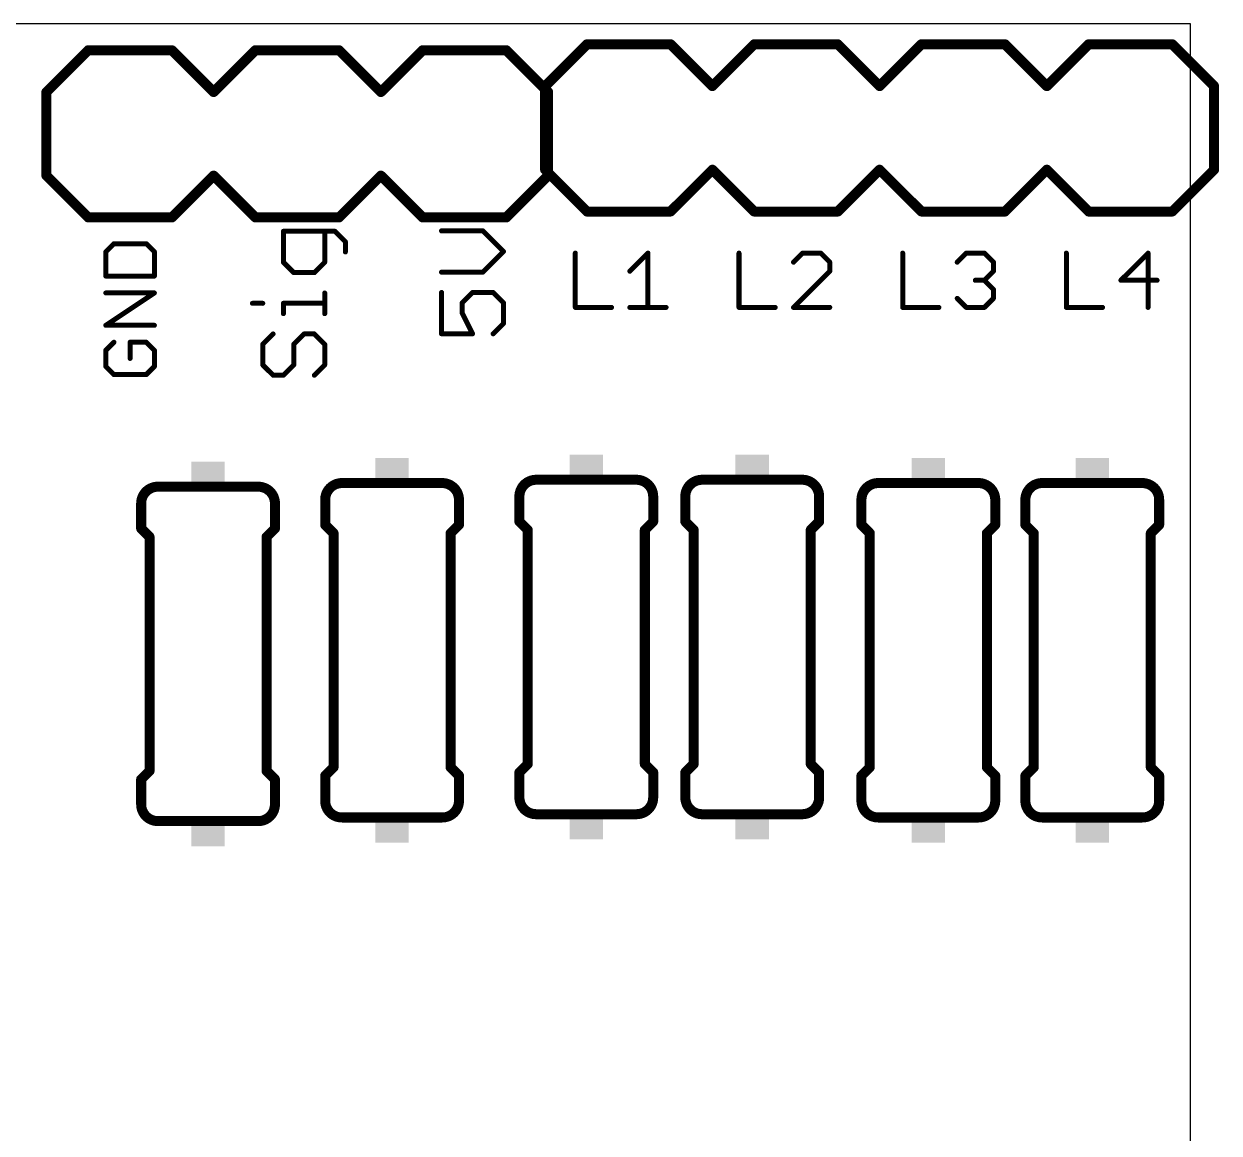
# Model space of a CAD drawing. Extents: x -0.2 to 48.8, y -0.6 to 46.4.
# Drawn here: x 30.66 to 48.82, y 29.5 to 46.34 of the extents above; entities that cross this region are included whole.
import ezdxf

# ---------------------------------------------------------------- set-up
doc = ezdxf.new("R2010")
doc.units = 0
doc.layers.add('20', color=7, linetype='CONTINUOUS')
doc.layers.add('21', color=253, linetype='CONTINUOUS')

# ---------------------------------------------------------------- blocks, each defined once
blk = doc.blocks.new('RECT')
blk.add_solid([(-0.5, -0.5), (0.5, -0.5), (-0.5, 0.5), (0.5, 0.5)])

msp = doc.modelspace()

# ---------------------------------------------------------------- linework, layer by layer
at = {"layer": '20'}
for p, q in [((48.3825, 46.345), (0, 46.345)), ((48.3825, 0), (48.3825, 46.345))]:
    msp.add_line(p, q, dxfattribs=at)
at = {"layer": '21'}
for points, const_width in [([(39.215, 46.035), (38.58, 45.4)], 0.1524), ([(39.215, 46.035), (40.485, 46.035)], 0.1524), ([(40.485, 46.035), (41.12, 45.4)], 0.1524), ([(41.12, 45.4), (41.755, 46.035)], 0.1524), ([(41.755, 46.035), (43.025, 46.035)], 0.1524), ([(43.025, 46.035), (43.66, 45.4)], 0.1524), ([(43.66, 45.4), (44.295, 46.035)], 0.1524), ([(44.295, 46.035), (45.565, 46.035)], 0.1524), ([(45.565, 46.035), (46.2, 45.4)], 0.1524), ([(46.835, 46.035), (46.2, 45.4)], 0.1524), ([(46.835, 46.035), (48.105, 46.035)], 0.1524), ([(48.105, 46.035), (48.74, 45.4)], 0.1524), ([(31.005, 45.31), (31.64, 45.945)], 0.1524), ([(31.64, 45.945), (32.91, 45.945)], 0.1524), ([(32.91, 45.945), (33.545, 45.31)], 0.1524), ([(33.545, 45.31), (34.18, 45.945)], 0.1524), ([(34.18, 45.945), (35.45, 45.945)], 0.1524), ([(35.45, 45.945), (36.085, 45.31)], 0.1524), ([(36.085, 45.31), (36.72, 45.945)], 0.1524), ([(36.72, 45.945), (37.99, 45.945)], 0.1524), ([(38.625, 45.31), (37.99, 45.945)], 0.1524), ([(31.005, 44.04), (31.005, 45.31)], 0.1524), ([(38.58, 45.4), (38.58, 44.13)], 0.1524), ([(38.625, 44.04), (38.625, 45.31)], 0.1524), ([(48.74, 45.4), (48.74, 44.13)], 0.1524), ([(31.64, 43.405), (31.005, 44.04)], 0.1524), ([(33.545, 44.04), (32.91, 43.405)], 0.1524), ([(34.18, 43.405), (33.545, 44.04)], 0.1524), ([(36.085, 44.04), (35.45, 43.405)], 0.1524), ([(36.72, 43.405), (36.085, 44.04)], 0.1524), ([(37.99, 43.405), (38.625, 44.04)], 0.1524), ([(38.58, 44.13), (39.215, 43.495)], 0.1524), ([(41.12, 44.13), (40.485, 43.495)], 0.1524), ([(41.755, 43.495), (41.12, 44.13)], 0.1524), ([(43.66, 44.13), (43.025, 43.495)], 0.1524), ([(44.295, 43.495), (43.66, 44.13)], 0.1524), ([(46.2, 44.13), (45.565, 43.495)], 0.1524), ([(46.2, 44.13), (46.835, 43.495)], 0.1524), ([(48.74, 44.13), (48.105, 43.495)], 0.1524), ([(40.485, 43.495), (39.215, 43.495)], 0.1524), ([(43.025, 43.495), (41.755, 43.495)], 0.1524), ([(45.565, 43.495), (44.295, 43.495)], 0.1524), ([(48.105, 43.495), (46.835, 43.495)], 0.1524), ([(32.91, 43.405), (31.64, 43.405)], 0.1524), ([(35.45, 43.405), (34.18, 43.405)], 0.1524), ([(37.99, 43.405), (36.72, 43.405)], 0.1524), ([(35.3887, 43.1944), (34.6048, 43.1944)], 0.0762), ([(34.6048, 43.1944), (34.6048, 42.7241)], 0.0762), ([(35.2319, 42.7241), (35.2319, 43.1944)], 0.0762), ([(35.5454, 43.0376), (35.3887, 43.1944)], 0.0762), ([(37.6334, 43.2007), (37.0063, 43.2007)], 0.0762), ([(37.9469, 42.8872), (37.6334, 43.2007)], 0.0762), ([(32.0303, 43.0062), (31.9075, 42.8833)], 0.0762), ([(32.5218, 43.0062), (32.0303, 43.0062)], 0.0762), ([(32.6447, 42.8833), (32.5218, 43.0062)], 0.0762), ([(35.5454, 42.8808), (35.5454, 43.0376)], 0.0762), ([(31.9075, 42.8833), (31.9075, 42.5147)], 0.0762), ([(32.6447, 42.5147), (32.6447, 42.8833)], 0.0762), ([(37.6334, 42.5736), (37.9469, 42.8872)], 0.0762), ([(39.0381, 42.8626), (39.0381, 42.0381)], 0.0762), ([(39.8668, 42.5878), (40.1416, 42.8626)], 0.0762), ([(40.1416, 42.8626), (40.1416, 42.0381)], 0.0762), ([(41.5242, 42.8626), (41.5242, 42.0381)], 0.0762), ([(42.4903, 42.8626), (42.3529, 42.7252)], 0.0762), ([(42.7652, 42.8626), (42.4903, 42.8626)], 0.0762), ([(42.9026, 42.7252), (42.7652, 42.8626)], 0.0762), ([(44.0103, 42.8626), (44.0103, 42.0381)], 0.0762), ([(44.839, 42.7252), (44.9765, 42.8626)], 0.0762), ([(44.9765, 42.8626), (45.2513, 42.8626)], 0.0762), ([(45.2513, 42.8626), (45.3887, 42.7252)], 0.0762), ([(46.4965, 42.8626), (46.4965, 42.0381)], 0.0762), ([(47.7374, 42.8626), (47.3252, 42.4504)], 0.0762), ([(47.7374, 42.0381), (47.7374, 42.8626)], 0.0762), ([(34.6048, 42.7241), (34.7616, 42.5673)], 0.0762), ([(35.0751, 42.5673), (35.2319, 42.7241)], 0.0762), ([(42.9026, 42.5878), (42.9026, 42.7252)], 0.0762), ([(45.3887, 42.7252), (45.3887, 42.5878)], 0.0762), ([(31.9075, 42.5147), (32.6447, 42.5147)], 0.0762), ([(34.7616, 42.5673), (35.0751, 42.5673)], 0.0762), ([(37.0063, 42.5736), (37.6334, 42.5736)], 0.0762), ([(42.3529, 42.0381), (42.9026, 42.5878)], 0.0762), ([(45.2513, 42.4504), (45.1139, 42.4504)], 0.0762), ([(45.3887, 42.5878), (45.2513, 42.4504)], 0.0762), ([(45.2513, 42.4504), (45.3887, 42.3129)], 0.0762), ([(47.3252, 42.4504), (47.8748, 42.4504)], 0.0762), ([(37.0063, 42.2652), (37.0063, 41.6381)], 0.0762), ([(37.3198, 42.1084), (37.4766, 42.2652)], 0.0762), ([(37.4766, 42.2652), (37.7901, 42.2652)], 0.0762), ([(37.7901, 42.2652), (37.9469, 42.1084)], 0.0762), ([(45.3887, 42.3129), (45.3887, 42.1755)], 0.0762), ([(31.9075, 41.7663), (32.6447, 42.2578)], 0.0762), ([(32.6447, 42.2578), (31.9075, 42.2578)], 0.0762), ([(34.1345, 42.1004), (34.2913, 42.1004)], 0.0762), ([(34.6048, 41.9436), (34.6048, 42.1004)], 0.0762), ([(34.6048, 42.1004), (35.2319, 42.1004)], 0.0762), ([(35.2319, 41.9436), (35.2319, 42.2572)], 0.0762), ([(37.3198, 41.9516), (37.3198, 42.1084)], 0.0762), ([(37.9469, 42.1084), (37.9469, 41.7949)], 0.0762), ([(44.9765, 42.0381), (44.839, 42.1755)], 0.0762), ([(45.3887, 42.1755), (45.2513, 42.0381)], 0.0762), ([(37.4766, 41.6381), (37.3198, 41.9516)], 0.0762), ([(39.0381, 42.0381), (39.5878, 42.0381)], 0.0762), ([(39.8668, 42.0381), (40.4165, 42.0381)], 0.0762), ([(41.5242, 42.0381), (42.0739, 42.0381)], 0.0762), ([(42.9026, 42.0381), (42.3529, 42.0381)], 0.0762), ([(44.0103, 42.0381), (44.56, 42.0381)], 0.0762), ([(45.2513, 42.0381), (44.9765, 42.0381)], 0.0762), ([(46.4965, 42.0381), (47.0461, 42.0381)], 0.0762), ([(32.6447, 41.7663), (31.9075, 41.7663)], 0.0762), ([(37.9469, 41.7949), (37.7901, 41.6381)], 0.0762), ([(34.4481, 41.6352), (34.2913, 41.4784)], 0.0762), ([(34.7616, 41.4784), (34.9184, 41.6352)], 0.0762), ([(34.9184, 41.6352), (35.0751, 41.6352)], 0.0762), ([(35.0751, 41.6352), (35.2319, 41.4784)], 0.0762), ([(37.0063, 41.6381), (37.4766, 41.6381)], 0.0762), ([(32.0303, 41.5093), (31.9075, 41.3865)], 0.0762), ([(31.9075, 41.3865), (31.9075, 41.1407)], 0.0762), ([(32.5218, 41.5093), (32.2761, 41.5093)], 0.0762), ([(32.2761, 41.5093), (32.2761, 41.2636)], 0.0762), ([(32.6447, 41.3865), (32.5218, 41.5093)], 0.0762), ([(32.6447, 41.1407), (32.6447, 41.3865)], 0.0762), ([(34.2913, 41.4784), (34.2913, 41.1649)], 0.0762), ([(34.7616, 41.1649), (34.7616, 41.4784)], 0.0762), ([(35.2319, 41.4784), (35.2319, 41.1649)], 0.0762), ([(31.9075, 41.1407), (32.0303, 41.0179)], 0.0762), ([(32.0303, 41.0179), (32.5218, 41.0179)], 0.0762), ([(32.5218, 41.0179), (32.6447, 41.1407)], 0.0762), ([(34.2913, 41.1649), (34.4481, 41.0081)], 0.0762), ([(34.4481, 41.0081), (34.6048, 41.0081)], 0.0762), ([(34.6048, 41.0081), (34.7616, 41.1649)], 0.0762), ([(35.2319, 41.1649), (35.0751, 41.0081)], 0.0762), ([(37.017, 39.37), (35.493, 39.37)], 0.1524), ([(38.443, 39.42), (39.967, 39.42)], 0.1524), ([(40.963, 39.42), (42.487, 39.42)], 0.1524), ([(43.638, 39.37), (45.162, 39.37)], 0.1524), ([(47.652, 39.37), (46.128, 39.37)], 0.1524), ([(34.222, 39.315), (32.698, 39.315)], 0.1524), ([(38.189, 39.166), (38.189, 38.785)], 0.1524), ([(40.221, 39.166), (40.221, 38.785)], 0.1524), ([(40.709, 39.166), (40.709, 38.785)], 0.1524), ([(42.741, 39.166), (42.741, 38.785)], 0.1524), ([(32.444, 39.061), (32.444, 38.68)], 0.1524), ([(34.476, 39.061), (34.476, 38.68)], 0.1524), ([(35.239, 39.116), (35.239, 38.735)], 0.1524), ([(37.271, 39.116), (37.271, 38.735)], 0.1524), ([(43.384, 39.116), (43.384, 38.735)], 0.1524), ([(45.416, 39.116), (45.416, 38.735)], 0.1524), ([(45.874, 39.116), (45.874, 38.735)], 0.1524), ([(47.906, 39.116), (47.906, 38.735)], 0.1524), ([(38.316, 38.658), (38.189, 38.785)], 0.1524), ([(40.094, 38.658), (40.221, 38.785)], 0.1524), ([(40.836, 38.658), (40.709, 38.785)], 0.1524), ([(42.614, 38.658), (42.741, 38.785)], 0.1524), ([(32.571, 38.553), (32.444, 38.68)], 0.1524), ([(34.349, 38.553), (34.476, 38.68)], 0.1524), ([(35.366, 38.608), (35.239, 38.735)], 0.1524), ([(35.366, 38.608), (35.366, 35.052)], 0.1524), ([(37.144, 38.608), (37.271, 38.735)], 0.1524), ([(37.144, 38.608), (37.144, 35.052)], 0.1524), ([(38.316, 35.102), (38.316, 38.658)], 0.1524), ([(40.094, 35.102), (40.094, 38.658)], 0.1524), ([(40.836, 35.102), (40.836, 38.658)], 0.1524), ([(42.614, 35.102), (42.614, 38.658)], 0.1524), ([(43.511, 38.608), (43.384, 38.735)], 0.1524), ([(43.511, 35.052), (43.511, 38.608)], 0.1524), ([(45.289, 38.608), (45.416, 38.735)], 0.1524), ([(45.289, 35.052), (45.289, 38.608)], 0.1524), ([(46.001, 38.608), (45.874, 38.735)], 0.1524), ([(46.001, 38.608), (46.001, 35.052)], 0.1524), ([(47.779, 38.608), (47.906, 38.735)], 0.1524), ([(47.779, 38.608), (47.779, 35.052)], 0.1524), ([(32.571, 38.553), (32.571, 34.997)], 0.1524), ([(34.349, 38.553), (34.349, 34.997)], 0.1524), ([(32.571, 34.997), (32.444, 34.87)], 0.1524), ([(34.349, 34.997), (34.476, 34.87)], 0.1524), ([(35.366, 35.052), (35.239, 34.925)], 0.1524), ([(37.144, 35.052), (37.271, 34.925)], 0.1524), ([(38.316, 35.102), (38.189, 34.975)], 0.1524), ([(38.189, 34.594), (38.189, 34.975)], 0.1524), ([(40.094, 35.102), (40.221, 34.975)], 0.1524), ([(40.221, 34.594), (40.221, 34.975)], 0.1524), ([(40.836, 35.102), (40.709, 34.975)], 0.1524), ([(40.709, 34.594), (40.709, 34.975)], 0.1524), ([(42.614, 35.102), (42.741, 34.975)], 0.1524), ([(42.741, 34.594), (42.741, 34.975)], 0.1524), ([(43.511, 35.052), (43.384, 34.925)], 0.1524), ([(45.289, 35.052), (45.416, 34.925)], 0.1524), ([(46.001, 35.052), (45.874, 34.925)], 0.1524), ([(47.779, 35.052), (47.906, 34.925)], 0.1524), ([(32.444, 34.489), (32.444, 34.87)], 0.1524), ([(34.476, 34.489), (34.476, 34.87)], 0.1524), ([(35.239, 34.544), (35.239, 34.925)], 0.1524), ([(37.271, 34.544), (37.271, 34.925)], 0.1524), ([(43.384, 34.544), (43.384, 34.925)], 0.1524), ([(45.416, 34.544), (45.416, 34.925)], 0.1524), ([(45.874, 34.544), (45.874, 34.925)], 0.1524), ([(47.906, 34.544), (47.906, 34.925)], 0.1524), ([(34.222, 34.235), (32.698, 34.235)], 0.1524), ([(37.017, 34.29), (35.493, 34.29)], 0.1524), ([(38.443, 34.34), (39.967, 34.34)], 0.1524), ([(40.963, 34.34), (42.487, 34.34)], 0.1524), ([(43.638, 34.29), (45.162, 34.29)], 0.1524), ([(47.652, 34.29), (46.128, 34.29)], 0.1524)]:
    msp.add_lwpolyline(points, dxfattribs=dict(at, const_width=const_width))
for points, const_width in [([(39.215, 46.0731, 1), (39.215, 45.9969)], 0.0762), ([(39.2419, 46.0081, 1), (39.1881, 46.0619)], 0.0762), ([(40.5119, 46.0619, 1), (40.4581, 46.0081)], 0.0762), ([(40.485, 45.9969, 1), (40.485, 46.0731)], 0.0762), ([(41.755, 46.0731, 1), (41.755, 45.9969)], 0.0762), ([(41.7819, 46.0081, 1), (41.7281, 46.0619)], 0.0762), ([(43.0519, 46.0619, 1), (42.9981, 46.0081)], 0.0762), ([(43.025, 45.9969, 1), (43.025, 46.0731)], 0.0762), ([(44.295, 46.0731, 1), (44.295, 45.9969)], 0.0762), ([(44.3219, 46.0081, 1), (44.2681, 46.0619)], 0.0762), ([(45.5919, 46.0619, 1), (45.5381, 46.0081)], 0.0762), ([(45.565, 45.9969, 1), (45.565, 46.0731)], 0.0762), ([(46.835, 46.0731, 1), (46.835, 45.9969)], 0.0762), ([(46.8619, 46.0081, 1), (46.8081, 46.0619)], 0.0762), ([(48.1319, 46.0619, 1), (48.0781, 46.0081)], 0.0762), ([(48.105, 45.9969, 1), (48.105, 46.0731)], 0.0762), ([(31.64, 45.9831, 1), (31.64, 45.9069)], 0.0762), ([(31.6669, 45.9181, 1), (31.6131, 45.9719)], 0.0762), ([(32.9369, 45.9719, 1), (32.8831, 45.9181)], 0.0762), ([(32.91, 45.9069, 1), (32.91, 45.9831)], 0.0762), ([(34.18, 45.9831, 1), (34.18, 45.9069)], 0.0762), ([(34.2069, 45.9181, 1), (34.1531, 45.9719)], 0.0762), ([(35.4769, 45.9719, 1), (35.4231, 45.9181)], 0.0762), ([(35.45, 45.9069, 1), (35.45, 45.9831)], 0.0762), ([(36.72, 45.9831, 1), (36.72, 45.9069)], 0.0762), ([(36.7469, 45.9181, 1), (36.6931, 45.9719)], 0.0762), ([(38.0169, 45.9719, 1), (37.9631, 45.9181)], 0.0762), ([(37.99, 45.9069, 1), (37.99, 45.9831)], 0.0762), ([(31.0431, 45.31, 1), (30.9669, 45.31)], 0.0762), ([(38.6181, 45.4, 1), (38.5419, 45.4)], 0.0762), ([(38.5531, 45.4269, 1), (38.6069, 45.3731)], 0.0762), ([(38.6631, 45.31, 1), (38.5869, 45.31)], 0.0762), ([(41.0931, 45.4269, 1), (41.1469, 45.3731)], 0.0762), ([(41.0931, 45.3731, 1), (41.1469, 45.4269)], 0.0762), ([(43.6331, 45.4269, 1), (43.6869, 45.3731)], 0.0762), ([(43.6331, 45.3731, 1), (43.6869, 45.4269)], 0.0762), ([(46.1731, 45.4269, 1), (46.2269, 45.3731)], 0.0762), ([(46.1731, 45.3731, 1), (46.2269, 45.4269)], 0.0762), ([(48.7781, 45.4, 1), (48.7019, 45.4)], 0.0762), ([(48.7131, 45.3731, 1), (48.7669, 45.4269)], 0.0762), ([(30.9781, 45.3369, 1), (31.0319, 45.2831)], 0.0762), ([(33.5181, 45.3369, 1), (33.5719, 45.2831)], 0.0762), ([(33.5181, 45.2831, 1), (33.5719, 45.3369)], 0.0762), ([(36.0581, 45.3369, 1), (36.1119, 45.2831)], 0.0762), ([(36.0581, 45.2831, 1), (36.1119, 45.3369)], 0.0762), ([(38.5981, 45.2831, 1), (38.6519, 45.3369)], 0.0762), ([(31.0319, 44.0669, 1), (30.9781, 44.0131)], 0.0762), ([(33.5719, 44.0669, 1), (33.5181, 44.0131)], 0.0762), ([(33.5719, 44.0131, 1), (33.5181, 44.0669)], 0.0762), ([(36.1119, 44.0669, 1), (36.0581, 44.0131)], 0.0762), ([(36.1119, 44.0131, 1), (36.0581, 44.0669)], 0.0762), ([(38.5419, 44.13, 1), (38.6181, 44.13)], 0.0762), ([(38.6069, 44.1569, 1), (38.5531, 44.1031)], 0.0762), ([(38.6519, 44.0131, 1), (38.5981, 44.0669)], 0.0762), ([(41.1469, 44.1569, 1), (41.0931, 44.1031)], 0.0762), ([(41.1469, 44.1031, 1), (41.0931, 44.1569)], 0.0762), ([(43.6869, 44.1569, 1), (43.6331, 44.1031)], 0.0762), ([(43.6869, 44.1031, 1), (43.6331, 44.1569)], 0.0762), ([(46.2269, 44.1569, 1), (46.1731, 44.1031)], 0.0762), ([(46.2269, 44.1031, 1), (46.1731, 44.1569)], 0.0762), ([(48.7019, 44.13, 1), (48.7781, 44.13)], 0.0762), ([(48.7669, 44.1031, 1), (48.7131, 44.1569)], 0.0762), ([(30.9669, 44.04, 1), (31.0431, 44.04)], 0.0762), ([(38.5869, 44.04, 1), (38.6631, 44.04)], 0.0762), ([(39.215, 43.5331, 1), (39.215, 43.4569)], 0.0762), ([(40.485, 43.4569, 1), (40.485, 43.5331)], 0.0762), ([(41.755, 43.5331, 1), (41.755, 43.4569)], 0.0762), ([(43.025, 43.4569, 1), (43.025, 43.5331)], 0.0762), ([(44.295, 43.5331, 1), (44.295, 43.4569)], 0.0762), ([(45.565, 43.4569, 1), (45.565, 43.5331)], 0.0762), ([(46.835, 43.5331, 1), (46.835, 43.4569)], 0.0762), ([(48.105, 43.4569, 1), (48.105, 43.5331)], 0.0762), ([(31.64, 43.4431, 1), (31.64, 43.3669)], 0.0762), ([(31.6131, 43.3781, 1), (31.6669, 43.4319)], 0.0762), ([(32.8831, 43.4319, 1), (32.9369, 43.3781)], 0.0762), ([(32.91, 43.3669, 1), (32.91, 43.4431)], 0.0762), ([(34.18, 43.4431, 1), (34.18, 43.3669)], 0.0762), ([(34.1531, 43.3781, 1), (34.2069, 43.4319)], 0.0762), ([(35.4231, 43.4319, 1), (35.4769, 43.3781)], 0.0762), ([(35.45, 43.3669, 1), (35.45, 43.4431)], 0.0762), ([(36.72, 43.4431, 1), (36.72, 43.3669)], 0.0762), ([(36.6931, 43.3781, 1), (36.7469, 43.4319)], 0.0762), ([(37.9631, 43.4319, 1), (38.0169, 43.3781)], 0.0762), ([(37.99, 43.3669, 1), (37.99, 43.4431)], 0.0762), ([(39.1881, 43.4681, 1), (39.2419, 43.5219)], 0.0762), ([(40.4581, 43.5219, 1), (40.5119, 43.4681)], 0.0762), ([(41.7281, 43.4681, 1), (41.7819, 43.5219)], 0.0762), ([(42.9981, 43.5219, 1), (43.0519, 43.4681)], 0.0762), ([(44.2681, 43.4681, 1), (44.3219, 43.5219)], 0.0762), ([(45.5381, 43.5219, 1), (45.5919, 43.4681)], 0.0762), ([(46.8081, 43.4681, 1), (46.8619, 43.5219)], 0.0762), ([(48.0781, 43.5219, 1), (48.1319, 43.4681)], 0.0762), ([(34.6048, 43.2134, 1), (34.6048, 43.1753)], 0.0381), ([(34.6239, 43.1944, 1), (34.5858, 43.1944)], 0.0381), ([(35.251, 43.1944, 1), (35.2129, 43.1944)], 0.0381), ([(35.4021, 43.2078, 1), (35.3752, 43.1809)], 0.0381), ([(35.3887, 43.1753, 1), (35.3887, 43.2134)], 0.0381), ([(37.0063, 43.2197, 1), (37.0063, 43.1816)], 0.0381), ([(37.6468, 43.2142, 1), (37.6199, 43.1872)], 0.0381), ([(37.6334, 43.1816, 1), (37.6334, 43.2197)], 0.0381), ([(32.0303, 43.0252, 1), (32.0303, 42.9871)], 0.0381), ([(32.0438, 42.9927, 1), (32.0169, 43.0196)], 0.0381), ([(32.5353, 43.0196, 1), (32.5084, 42.9927)], 0.0381), ([(32.5218, 42.9871, 1), (32.5218, 43.0252)], 0.0381), ([(35.5645, 43.0376, 1), (35.5264, 43.0376)], 0.0381), ([(35.532, 43.0241, 1), (35.5589, 43.0511)], 0.0381), ([(31.894, 42.8968, 1), (31.9209, 42.8698)], 0.0381), ([(31.9265, 42.8833, 1), (31.8884, 42.8833)], 0.0381), ([(32.6638, 42.8833, 1), (32.6257, 42.8833)], 0.0381), ([(32.6312, 42.8698, 1), (32.6582, 42.8968)], 0.0381), ([(35.5264, 42.8808, 1), (35.5645, 42.8808)], 0.0381), ([(37.9604, 42.8737, 1), (37.9334, 42.9006)], 0.0381), ([(37.9334, 42.8737, 1), (37.9604, 42.9006)], 0.0381), ([(39.0572, 42.8626, 1), (39.0191, 42.8626)], 0.0381), ([(40.1607, 42.8626, 1), (40.1226, 42.8626)], 0.0381), ([(40.1551, 42.8491, 1), (40.1282, 42.8761)], 0.0381), ([(41.5433, 42.8626, 1), (41.5052, 42.8626)], 0.0381), ([(42.4903, 42.8817, 1), (42.4903, 42.8436)], 0.0381), ([(42.5038, 42.8491, 1), (42.4769, 42.8761)], 0.0381), ([(42.7786, 42.8761, 1), (42.7517, 42.8491)], 0.0381), ([(42.7652, 42.8436, 1), (42.7652, 42.8817)], 0.0381), ([(44.0294, 42.8626, 1), (43.9913, 42.8626)], 0.0381), ([(44.9765, 42.8817, 1), (44.9765, 42.8436)], 0.0381), ([(44.9899, 42.8491, 1), (44.963, 42.8761)], 0.0381), ([(45.2648, 42.8761, 1), (45.2378, 42.8491)], 0.0381), ([(45.2513, 42.8436, 1), (45.2513, 42.8817)], 0.0381), ([(46.5155, 42.8626, 1), (46.4774, 42.8626)], 0.0381), ([(47.7565, 42.8626, 1), (47.7184, 42.8626)], 0.0381), ([(47.7509, 42.8491, 1), (47.7239, 42.8761)], 0.0381), ([(34.5858, 42.7241, 1), (34.6239, 42.7241)], 0.0381), ([(34.6183, 42.7375, 1), (34.5914, 42.7106)], 0.0381), ([(35.2129, 42.7241, 1), (35.251, 42.7241)], 0.0381), ([(35.2454, 42.7106, 1), (35.2184, 42.7375)], 0.0381), ([(42.3395, 42.7387, 1), (42.3664, 42.7117)], 0.0381), ([(42.9216, 42.7252, 1), (42.8835, 42.7252)], 0.0381), ([(42.8891, 42.7117, 1), (42.9161, 42.7387)], 0.0381), ([(44.8256, 42.7387, 1), (44.8525, 42.7117)], 0.0381), ([(45.4078, 42.7252, 1), (45.3697, 42.7252)], 0.0381), ([(45.3752, 42.7117, 1), (45.4022, 42.7387)], 0.0381), ([(31.9075, 42.5337, 1), (31.9075, 42.4956)], 0.0381), ([(31.8884, 42.5147, 1), (31.9265, 42.5147)], 0.0381), ([(32.6257, 42.5147, 1), (32.6638, 42.5147)], 0.0381), ([(32.6447, 42.4956, 1), (32.6447, 42.5337)], 0.0381), ([(34.7616, 42.5863, 1), (34.7616, 42.5482)], 0.0381), ([(34.7481, 42.5538, 1), (34.7751, 42.5808)], 0.0381), ([(35.0617, 42.5808, 1), (35.0886, 42.5538)], 0.0381), ([(35.0751, 42.5482, 1), (35.0751, 42.5863)], 0.0381), ([(37.0063, 42.5927, 1), (37.0063, 42.5546)], 0.0381), ([(37.6199, 42.5871, 1), (37.6468, 42.5601)], 0.0381), ([(37.6334, 42.5546, 1), (37.6334, 42.5927)], 0.0381), ([(39.8533, 42.6012, 1), (39.8803, 42.5743)], 0.0381), ([(42.8835, 42.5878, 1), (42.9216, 42.5878)], 0.0381), ([(42.9161, 42.5743, 1), (42.8891, 42.6012)], 0.0381), ([(45.1139, 42.4694, 1), (45.1139, 42.4313)], 0.0381), ([(45.2648, 42.4638, 1), (45.2378, 42.4369)], 0.0381), ([(45.2378, 42.4638, 1), (45.2648, 42.4369)], 0.0381), ([(45.2513, 42.4313, 1), (45.2513, 42.4694)], 0.0381), ([(45.3697, 42.5878, 1), (45.4078, 42.5878)], 0.0381), ([(45.4022, 42.5743, 1), (45.3752, 42.6012)], 0.0381), ([(47.3252, 42.4694, 1), (47.3252, 42.4313)], 0.0381), ([(47.3117, 42.4638, 1), (47.3386, 42.4369)], 0.0381), ([(47.8748, 42.4313, 1), (47.8748, 42.4694)], 0.0381), ([(37.0253, 42.2652, 1), (36.9872, 42.2652)], 0.0381), ([(37.4766, 42.2842, 1), (37.4766, 42.2461)], 0.0381), ([(37.4901, 42.2517, 1), (37.4631, 42.2786)], 0.0381), ([(37.8036, 42.2786, 1), (37.7767, 42.2517)], 0.0381), ([(37.7901, 42.2461, 1), (37.7901, 42.2842)], 0.0381), ([(45.4078, 42.3129, 1), (45.3697, 42.3129)], 0.0381), ([(45.3752, 42.2995, 1), (45.4022, 42.3264)], 0.0381), ([(31.9075, 42.2768, 1), (31.9075, 42.2387)], 0.0381), ([(32.6553, 42.2419, 1), (32.6341, 42.2736)], 0.0381), ([(32.6447, 42.2387, 1), (32.6447, 42.2768)], 0.0381), ([(34.1345, 42.1194, 1), (34.1345, 42.0813)], 0.0381), ([(34.2913, 42.0813, 1), (34.2913, 42.1194)], 0.0381), ([(34.6239, 42.1004, 1), (34.5858, 42.1004)], 0.0381), ([(34.6048, 42.1194, 1), (34.6048, 42.0813)], 0.0381), ([(35.251, 42.2572, 1), (35.2129, 42.2572)], 0.0381), ([(35.2319, 42.0813, 1), (35.2319, 42.1194)], 0.0381), ([(37.3064, 42.1219, 1), (37.3333, 42.0949)], 0.0381), ([(37.3389, 42.1084, 1), (37.3008, 42.1084)], 0.0381), ([(37.9659, 42.1084, 1), (37.9278, 42.1084)], 0.0381), ([(37.9334, 42.0949, 1), (37.9604, 42.1219)], 0.0381), ([(44.8525, 42.189, 1), (44.8256, 42.162)], 0.0381), ([(45.3697, 42.1755, 1), (45.4078, 42.1755)], 0.0381), ([(45.4022, 42.162, 1), (45.3752, 42.189)], 0.0381), ([(34.5858, 41.9436, 1), (34.6239, 41.9436)], 0.0381), ([(35.2129, 41.9436, 1), (35.251, 41.9436)], 0.0381), ([(37.3369, 41.9602, 1), (37.3028, 41.9431)], 0.0381), ([(37.3008, 41.9516, 1), (37.3389, 41.9516)], 0.0381), ([(39.0381, 42.0572, 1), (39.0381, 42.0191)], 0.0381), ([(39.0191, 42.0381, 1), (39.0572, 42.0381)], 0.0381), ([(39.5878, 42.0191, 1), (39.5878, 42.0572)], 0.0381), ([(39.8668, 42.0572, 1), (39.8668, 42.0191)], 0.0381), ([(40.1226, 42.0381, 1), (40.1607, 42.0381)], 0.0381), ([(40.4165, 42.0191, 1), (40.4165, 42.0572)], 0.0381), ([(41.5242, 42.0572, 1), (41.5242, 42.0191)], 0.0381), ([(41.5052, 42.0381, 1), (41.5433, 42.0381)], 0.0381), ([(42.0739, 42.0191, 1), (42.0739, 42.0572)], 0.0381), ([(42.3529, 42.0572, 1), (42.3529, 42.0191)], 0.0381), ([(42.3395, 42.0516, 1), (42.3664, 42.0246)], 0.0381), ([(42.9026, 42.0191, 1), (42.9026, 42.0572)], 0.0381), ([(44.0103, 42.0572, 1), (44.0103, 42.0191)], 0.0381), ([(43.9913, 42.0381, 1), (44.0294, 42.0381)], 0.0381), ([(44.56, 42.0191, 1), (44.56, 42.0572)], 0.0381), ([(44.9765, 42.0572, 1), (44.9765, 42.0191)], 0.0381), ([(44.963, 42.0246, 1), (44.9899, 42.0516)], 0.0381), ([(45.2378, 42.0516, 1), (45.2648, 42.0246)], 0.0381), ([(45.2513, 42.0191, 1), (45.2513, 42.0572)], 0.0381), ([(46.4965, 42.0572, 1), (46.4965, 42.0191)], 0.0381), ([(46.4774, 42.0381, 1), (46.5155, 42.0381)], 0.0381), ([(47.0461, 42.0191, 1), (47.0461, 42.0572)], 0.0381), ([(47.7184, 42.0381, 1), (47.7565, 42.0381)], 0.0381), ([(31.9075, 41.7853, 1), (31.9075, 41.7472)], 0.0381), ([(31.8969, 41.7821, 1), (31.918, 41.7504)], 0.0381), ([(32.6447, 41.7472, 1), (32.6447, 41.7853)], 0.0381), ([(37.9278, 41.7949, 1), (37.9659, 41.7949)], 0.0381), ([(37.9604, 41.7814, 1), (37.9334, 41.8083)], 0.0381), ([(34.4615, 41.6217, 1), (34.4346, 41.6486)], 0.0381), ([(34.9184, 41.6542, 1), (34.9184, 41.6161)], 0.0381), ([(34.9318, 41.6217, 1), (34.9049, 41.6486)], 0.0381), ([(35.0886, 41.6486, 1), (35.0617, 41.6217)], 0.0381), ([(35.0751, 41.6161, 1), (35.0751, 41.6542)], 0.0381), ([(37.0063, 41.6572, 1), (37.0063, 41.6191)], 0.0381), ([(36.9872, 41.6381, 1), (37.0253, 41.6381)], 0.0381), ([(37.4596, 41.6296, 1), (37.4936, 41.6466)], 0.0381), ([(37.4766, 41.6191, 1), (37.4766, 41.6572)], 0.0381), ([(37.7767, 41.6516, 1), (37.8036, 41.6246)], 0.0381), ([(31.9265, 41.3865, 1), (31.8884, 41.3865)], 0.0381), ([(31.894, 41.3999, 1), (31.9209, 41.373)], 0.0381), ([(32.0438, 41.4959, 1), (32.0169, 41.5228)], 0.0381), ([(32.2951, 41.5093, 1), (32.257, 41.5093)], 0.0381), ([(32.2761, 41.5284, 1), (32.2761, 41.4903)], 0.0381), ([(32.5353, 41.5228, 1), (32.5084, 41.4959)], 0.0381), ([(32.5218, 41.4903, 1), (32.5218, 41.5284)], 0.0381), ([(32.6638, 41.3865, 1), (32.6257, 41.3865)], 0.0381), ([(32.6312, 41.373, 1), (32.6582, 41.3999)], 0.0381), ([(34.3103, 41.4784, 1), (34.2722, 41.4784)], 0.0381), ([(34.2778, 41.4919, 1), (34.3048, 41.4649)], 0.0381), ([(34.7481, 41.4919, 1), (34.7751, 41.4649)], 0.0381), ([(34.7807, 41.4784, 1), (34.7426, 41.4784)], 0.0381), ([(35.251, 41.4784, 1), (35.2129, 41.4784)], 0.0381), ([(35.2184, 41.4649, 1), (35.2454, 41.4919)], 0.0381), ([(32.257, 41.2636, 1), (32.2951, 41.2636)], 0.0381), ([(31.9209, 41.1542, 1), (31.894, 41.1273)], 0.0381), ([(31.8884, 41.1407, 1), (31.9265, 41.1407)], 0.0381), ([(32.0303, 41.0369, 1), (32.0303, 40.9988)], 0.0381), ([(32.0169, 41.0044, 1), (32.0438, 41.0313)], 0.0381), ([(32.5084, 41.0313, 1), (32.5353, 41.0044)], 0.0381), ([(32.5218, 40.9988, 1), (32.5218, 41.0369)], 0.0381), ([(32.6257, 41.1407, 1), (32.6638, 41.1407)], 0.0381), ([(32.6582, 41.1273, 1), (32.6312, 41.1542)], 0.0381), ([(34.2722, 41.1649, 1), (34.3103, 41.1649)], 0.0381), ([(34.3048, 41.1783, 1), (34.2778, 41.1514)], 0.0381), ([(34.4481, 41.0271, 1), (34.4481, 40.989)], 0.0381), ([(34.4346, 40.9946, 1), (34.4615, 41.0216)], 0.0381), ([(34.5914, 41.0216, 1), (34.6183, 40.9946)], 0.0381), ([(34.6048, 40.989, 1), (34.6048, 41.0271)], 0.0381), ([(34.7426, 41.1649, 1), (34.7807, 41.1649)], 0.0381), ([(34.7751, 41.1514, 1), (34.7481, 41.1783)], 0.0381), ([(35.0617, 41.0216, 1), (35.0886, 40.9946)], 0.0381), ([(35.2129, 41.1649, 1), (35.251, 41.1649)], 0.0381), ([(35.2454, 41.1514, 1), (35.2184, 41.1783)], 0.0381), ([(35.493, 39.37, 0.4142), (35.239, 39.116)], 0.1524), ([(35.493, 39.4081, 1), (35.493, 39.3319)], 0.0762), ([(35.493, 39.3319, 1), (35.493, 39.4081)], 0.0762), ([(37.271, 39.116, 0.4142), (37.017, 39.37)], 0.1524), ([(37.017, 39.4081, 1), (37.017, 39.3319)], 0.0762), ([(37.017, 39.3319, 1), (37.017, 39.4081)], 0.0762), ([(38.443, 39.42, 0.4142), (38.189, 39.166)], 0.1524), ([(38.443, 39.4581, 1), (38.443, 39.3819)], 0.0762), ([(38.443, 39.3819, 1), (38.443, 39.4581)], 0.0762), ([(40.221, 39.166, 0.4142), (39.967, 39.42)], 0.1524), ([(39.967, 39.4581, 1), (39.967, 39.3819)], 0.0762), ([(39.967, 39.3819, 1), (39.967, 39.4581)], 0.0762), ([(40.963, 39.42, 0.4142), (40.709, 39.166)], 0.1524), ([(40.963, 39.4581, 1), (40.963, 39.3819)], 0.0762), ([(40.963, 39.3819, 1), (40.963, 39.4581)], 0.0762), ([(42.741, 39.166, 0.4142), (42.487, 39.42)], 0.1524), ([(42.487, 39.4581, 1), (42.487, 39.3819)], 0.0762), ([(42.487, 39.3819, 1), (42.487, 39.4581)], 0.0762), ([(43.638, 39.37, 0.4142), (43.384, 39.116)], 0.1524), ([(43.638, 39.4081, 1), (43.638, 39.3319)], 0.0762), ([(43.638, 39.3319, 1), (43.638, 39.4081)], 0.0762), ([(45.416, 39.116, 0.4142), (45.162, 39.37)], 0.1524), ([(45.162, 39.4081, 1), (45.162, 39.3319)], 0.0762), ([(45.162, 39.3319, 1), (45.162, 39.4081)], 0.0762), ([(46.128, 39.37, 0.4142), (45.874, 39.116)], 0.1524), ([(46.128, 39.4081, 1), (46.128, 39.3319)], 0.0762), ([(46.128, 39.3319, 1), (46.128, 39.4081)], 0.0762), ([(47.906, 39.116, 0.4142), (47.652, 39.37)], 0.1524), ([(47.652, 39.4081, 1), (47.652, 39.3319)], 0.0762), ([(47.652, 39.3319, 1), (47.652, 39.4081)], 0.0762), ([(32.698, 39.315, 0.4142), (32.444, 39.061)], 0.1524), ([(32.698, 39.3531, 1), (32.698, 39.2769)], 0.0762), ([(32.698, 39.2769, 1), (32.698, 39.3531)], 0.0762), ([(34.476, 39.061, 0.4142), (34.222, 39.315)], 0.1524), ([(34.222, 39.3531, 1), (34.222, 39.2769)], 0.0762), ([(34.222, 39.2769, 1), (34.222, 39.3531)], 0.0762), ([(38.2271, 39.166, 1), (38.1509, 39.166)], 0.0762), ([(40.2591, 39.166, 1), (40.1829, 39.166)], 0.0762), ([(40.7471, 39.166, 1), (40.6709, 39.166)], 0.0762), ([(42.7791, 39.166, 1), (42.7029, 39.166)], 0.0762), ([(32.4821, 39.061, 1), (32.4059, 39.061)], 0.0762), ([(32.4059, 39.061, 1), (32.4821, 39.061)], 0.0762), ([(34.5141, 39.061, 1), (34.4379, 39.061)], 0.0762), ([(34.4379, 39.061, 1), (34.5141, 39.061)], 0.0762), ([(35.2771, 39.116, 1), (35.2009, 39.116)], 0.0762), ([(35.2009, 39.116, 1), (35.2771, 39.116)], 0.0762), ([(37.3091, 39.116, 1), (37.2329, 39.116)], 0.0762), ([(37.2329, 39.116, 1), (37.3091, 39.116)], 0.0762), ([(38.1509, 39.166, 1), (38.2271, 39.166)], 0.0762), ([(40.1829, 39.166, 1), (40.2591, 39.166)], 0.0762), ([(40.6709, 39.166, 1), (40.7471, 39.166)], 0.0762), ([(42.7029, 39.166, 1), (42.7791, 39.166)], 0.0762), ([(43.4221, 39.116, 1), (43.3459, 39.116)], 0.0762), ([(43.3459, 39.116, 1), (43.4221, 39.116)], 0.0762), ([(45.4541, 39.116, 1), (45.3779, 39.116)], 0.0762), ([(45.3779, 39.116, 1), (45.4541, 39.116)], 0.0762), ([(45.9121, 39.116, 1), (45.8359, 39.116)], 0.0762), ([(45.8359, 39.116, 1), (45.9121, 39.116)], 0.0762), ([(47.9441, 39.116, 1), (47.8679, 39.116)], 0.0762), ([(47.8679, 39.116, 1), (47.9441, 39.116)], 0.0762), ([(38.2159, 38.8119, 1), (38.1621, 38.7581)], 0.0762), ([(40.2479, 38.7581, 1), (40.1941, 38.8119)], 0.0762), ([(40.7359, 38.8119, 1), (40.6821, 38.7581)], 0.0762), ([(42.7679, 38.7581, 1), (42.7141, 38.8119)], 0.0762), ([(32.4059, 38.68, 1), (32.4821, 38.68)], 0.0762), ([(32.4709, 38.7069, 1), (32.4171, 38.6531)], 0.0762), ([(34.4379, 38.68, 1), (34.5141, 38.68)], 0.0762), ([(34.5029, 38.6531, 1), (34.4491, 38.7069)], 0.0762), ([(35.2009, 38.735, 1), (35.2771, 38.735)], 0.0762), ([(35.2659, 38.7619, 1), (35.2121, 38.7081)], 0.0762), ([(35.4041, 38.608, 1), (35.3279, 38.608)], 0.0762), ([(35.3391, 38.5811, 1), (35.3929, 38.6349)], 0.0762), ([(37.1821, 38.608, 1), (37.1059, 38.608)], 0.0762), ([(37.1171, 38.6349, 1), (37.1709, 38.5811)], 0.0762), ([(37.2329, 38.735, 1), (37.3091, 38.735)], 0.0762), ([(37.2979, 38.7081, 1), (37.2441, 38.7619)], 0.0762), ([(38.1509, 38.785, 1), (38.2271, 38.785)], 0.0762), ([(38.3541, 38.658, 1), (38.2779, 38.658)], 0.0762), ([(38.2891, 38.6311, 1), (38.3429, 38.6849)], 0.0762), ([(40.1321, 38.658, 1), (40.0559, 38.658)], 0.0762), ([(40.0671, 38.6849, 1), (40.1209, 38.6311)], 0.0762), ([(40.1829, 38.785, 1), (40.2591, 38.785)], 0.0762), ([(40.6709, 38.785, 1), (40.7471, 38.785)], 0.0762), ([(40.8741, 38.658, 1), (40.7979, 38.658)], 0.0762), ([(40.8091, 38.6311, 1), (40.8629, 38.6849)], 0.0762), ([(42.6521, 38.658, 1), (42.5759, 38.658)], 0.0762), ([(42.5871, 38.6849, 1), (42.6409, 38.6311)], 0.0762), ([(42.7029, 38.785, 1), (42.7791, 38.785)], 0.0762), ([(43.3459, 38.735, 1), (43.4221, 38.735)], 0.0762), ([(43.4109, 38.7619, 1), (43.3571, 38.7081)], 0.0762), ([(43.5491, 38.608, 1), (43.4729, 38.608)], 0.0762), ([(43.4841, 38.5811, 1), (43.5379, 38.6349)], 0.0762), ([(45.3271, 38.608, 1), (45.2509, 38.608)], 0.0762), ([(45.2621, 38.6349, 1), (45.3159, 38.5811)], 0.0762), ([(45.3779, 38.735, 1), (45.4541, 38.735)], 0.0762), ([(45.4429, 38.7081, 1), (45.3891, 38.7619)], 0.0762), ([(45.8359, 38.735, 1), (45.9121, 38.735)], 0.0762), ([(45.9009, 38.7619, 1), (45.8471, 38.7081)], 0.0762), ([(46.0391, 38.608, 1), (45.9629, 38.608)], 0.0762), ([(45.9741, 38.5811, 1), (46.0279, 38.6349)], 0.0762), ([(47.8171, 38.608, 1), (47.7409, 38.608)], 0.0762), ([(47.7521, 38.6349, 1), (47.8059, 38.5811)], 0.0762), ([(47.8679, 38.735, 1), (47.9441, 38.735)], 0.0762), ([(47.9329, 38.7081, 1), (47.8791, 38.7619)], 0.0762), ([(32.6091, 38.553, 1), (32.5329, 38.553)], 0.0762), ([(32.5441, 38.5261, 1), (32.5979, 38.5799)], 0.0762), ([(34.3871, 38.553, 1), (34.3109, 38.553)], 0.0762), ([(34.3221, 38.5799, 1), (34.3759, 38.5261)], 0.0762), ([(32.5979, 34.9701, 1), (32.5441, 35.0239)], 0.0762), ([(34.3759, 35.0239, 1), (34.3221, 34.9701)], 0.0762), ([(35.3279, 35.052, 1), (35.4041, 35.052)], 0.0762), ([(35.3929, 35.0251, 1), (35.3391, 35.0789)], 0.0762), ([(37.1059, 35.052, 1), (37.1821, 35.052)], 0.0762), ([(37.1709, 35.0789, 1), (37.1171, 35.0251)], 0.0762), ([(38.2271, 34.975, 1), (38.1509, 34.975)], 0.0762), ([(38.1621, 35.0019, 1), (38.2159, 34.9481)], 0.0762), ([(38.2779, 35.102, 1), (38.3541, 35.102)], 0.0762), ([(38.3429, 35.0751, 1), (38.2891, 35.1289)], 0.0762), ([(40.0559, 35.102, 1), (40.1321, 35.102)], 0.0762), ([(40.1209, 35.1289, 1), (40.0671, 35.0751)], 0.0762), ([(40.2591, 34.975, 1), (40.1829, 34.975)], 0.0762), ([(40.1941, 34.9481, 1), (40.2479, 35.0019)], 0.0762), ([(40.7471, 34.975, 1), (40.6709, 34.975)], 0.0762), ([(40.6821, 35.0019, 1), (40.7359, 34.9481)], 0.0762), ([(40.7979, 35.102, 1), (40.8741, 35.102)], 0.0762), ([(40.8629, 35.0751, 1), (40.8091, 35.1289)], 0.0762), ([(42.5759, 35.102, 1), (42.6521, 35.102)], 0.0762), ([(42.6409, 35.1289, 1), (42.5871, 35.0751)], 0.0762), ([(42.7791, 34.975, 1), (42.7029, 34.975)], 0.0762), ([(42.7141, 34.9481, 1), (42.7679, 35.0019)], 0.0762), ([(43.4729, 35.052, 1), (43.5491, 35.052)], 0.0762), ([(43.5379, 35.0251, 1), (43.4841, 35.0789)], 0.0762), ([(45.2509, 35.052, 1), (45.3271, 35.052)], 0.0762), ([(45.3159, 35.0789, 1), (45.2621, 35.0251)], 0.0762), ([(45.9629, 35.052, 1), (46.0391, 35.052)], 0.0762), ([(46.0279, 35.0251, 1), (45.9741, 35.0789)], 0.0762), ([(47.7409, 35.052, 1), (47.8171, 35.052)], 0.0762), ([(47.8059, 35.0789, 1), (47.7521, 35.0251)], 0.0762), ([(32.4821, 34.87, 1), (32.4059, 34.87)], 0.0762), ([(32.4171, 34.8969, 1), (32.4709, 34.8431)], 0.0762), ([(32.5329, 34.997, 1), (32.6091, 34.997)], 0.0762), ([(34.3109, 34.997, 1), (34.3871, 34.997)], 0.0762), ([(34.5141, 34.87, 1), (34.4379, 34.87)], 0.0762), ([(34.4491, 34.8431, 1), (34.5029, 34.8969)], 0.0762), ([(35.2771, 34.925, 1), (35.2009, 34.925)], 0.0762), ([(35.2121, 34.9519, 1), (35.2659, 34.8981)], 0.0762), ([(37.3091, 34.925, 1), (37.2329, 34.925)], 0.0762), ([(37.2441, 34.8981, 1), (37.2979, 34.9519)], 0.0762), ([(43.4221, 34.925, 1), (43.3459, 34.925)], 0.0762), ([(43.3571, 34.9519, 1), (43.4109, 34.8981)], 0.0762), ([(45.4541, 34.925, 1), (45.3779, 34.925)], 0.0762), ([(45.3891, 34.8981, 1), (45.4429, 34.9519)], 0.0762), ([(45.9121, 34.925, 1), (45.8359, 34.925)], 0.0762), ([(45.8471, 34.9519, 1), (45.9009, 34.8981)], 0.0762), ([(47.9441, 34.925, 1), (47.8679, 34.925)], 0.0762), ([(47.8791, 34.8981, 1), (47.9329, 34.9519)], 0.0762), ([(32.444, 34.489, 0.4142), (32.698, 34.235)], 0.1524), ([(32.4821, 34.489, 1), (32.4059, 34.489)], 0.0762), ([(32.4059, 34.489, 1), (32.4821, 34.489)], 0.0762), ([(34.222, 34.235, 0.4142), (34.476, 34.489)], 0.1524), ([(34.5141, 34.489, 1), (34.4379, 34.489)], 0.0762), ([(34.4379, 34.489, 1), (34.5141, 34.489)], 0.0762), ([(35.239, 34.544, 0.4142), (35.493, 34.29)], 0.1524), ([(35.2771, 34.544, 1), (35.2009, 34.544)], 0.0762), ([(35.2009, 34.544, 1), (35.2771, 34.544)], 0.0762), ([(37.017, 34.29, 0.4142), (37.271, 34.544)], 0.1524), ([(37.3091, 34.544, 1), (37.2329, 34.544)], 0.0762), ([(37.2329, 34.544, 1), (37.3091, 34.544)], 0.0762), ([(38.189, 34.594, 0.4142), (38.443, 34.34)], 0.1524), ([(38.2271, 34.594, 1), (38.1509, 34.594)], 0.0762), ([(38.1509, 34.594, 1), (38.2271, 34.594)], 0.0762), ([(39.967, 34.34, 0.4142), (40.221, 34.594)], 0.1524), ([(40.2591, 34.594, 1), (40.1829, 34.594)], 0.0762), ([(40.1829, 34.594, 1), (40.2591, 34.594)], 0.0762), ([(40.709, 34.594, 0.4142), (40.963, 34.34)], 0.1524), ([(40.7471, 34.594, 1), (40.6709, 34.594)], 0.0762), ([(40.6709, 34.594, 1), (40.7471, 34.594)], 0.0762), ([(42.487, 34.34, 0.4142), (42.741, 34.594)], 0.1524), ([(42.7791, 34.594, 1), (42.7029, 34.594)], 0.0762), ([(42.7029, 34.594, 1), (42.7791, 34.594)], 0.0762), ([(43.384, 34.544, 0.4142), (43.638, 34.29)], 0.1524), ([(43.4221, 34.544, 1), (43.3459, 34.544)], 0.0762), ([(43.3459, 34.544, 1), (43.4221, 34.544)], 0.0762), ([(45.162, 34.29, 0.4142), (45.416, 34.544)], 0.1524), ([(45.4541, 34.544, 1), (45.3779, 34.544)], 0.0762), ([(45.3779, 34.544, 1), (45.4541, 34.544)], 0.0762), ([(45.874, 34.544, 0.4142), (46.128, 34.29)], 0.1524), ([(45.9121, 34.544, 1), (45.8359, 34.544)], 0.0762), ([(45.8359, 34.544, 1), (45.9121, 34.544)], 0.0762), ([(47.652, 34.29, 0.4142), (47.906, 34.544)], 0.1524), ([(47.9441, 34.544, 1), (47.8679, 34.544)], 0.0762), ([(47.8679, 34.544, 1), (47.9441, 34.544)], 0.0762), ([(32.698, 34.2731, 1), (32.698, 34.1969)], 0.0762), ([(32.698, 34.1969, 1), (32.698, 34.2731)], 0.0762), ([(34.222, 34.2731, 1), (34.222, 34.1969)], 0.0762), ([(34.222, 34.1969, 1), (34.222, 34.2731)], 0.0762), ([(35.493, 34.3281, 1), (35.493, 34.2519)], 0.0762), ([(35.493, 34.2519, 1), (35.493, 34.3281)], 0.0762), ([(37.017, 34.3281, 1), (37.017, 34.2519)], 0.0762), ([(37.017, 34.2519, 1), (37.017, 34.3281)], 0.0762), ([(38.443, 34.3781, 1), (38.443, 34.3019)], 0.0762), ([(38.443, 34.3019, 1), (38.443, 34.3781)], 0.0762), ([(39.967, 34.3781, 1), (39.967, 34.3019)], 0.0762), ([(39.967, 34.3019, 1), (39.967, 34.3781)], 0.0762), ([(40.963, 34.3781, 1), (40.963, 34.3019)], 0.0762), ([(40.963, 34.3019, 1), (40.963, 34.3781)], 0.0762), ([(42.487, 34.3781, 1), (42.487, 34.3019)], 0.0762), ([(42.487, 34.3019, 1), (42.487, 34.3781)], 0.0762), ([(43.638, 34.3281, 1), (43.638, 34.2519)], 0.0762), ([(43.638, 34.2519, 1), (43.638, 34.3281)], 0.0762), ([(45.162, 34.3281, 1), (45.162, 34.2519)], 0.0762), ([(45.162, 34.2519, 1), (45.162, 34.3281)], 0.0762), ([(46.128, 34.3281, 1), (46.128, 34.2519)], 0.0762), ([(46.128, 34.2519, 1), (46.128, 34.3281)], 0.0762), ([(47.652, 34.3281, 1), (47.652, 34.2519)], 0.0762), ([(47.652, 34.2519, 1), (47.652, 34.3281)], 0.0762)]:
    msp.add_lwpolyline(points, format="xyb", dxfattribs=dict(at, const_width=const_width))

# ---------------------------------------------------------------- block references
at = {"layer": '21', "xscale": 0.381, "yscale": 0.508}
for p, rotation in [((39.205, 39.6105), 270), ((41.725, 39.6105), 270), ((33.46, 39.5055), 90), ((36.255, 39.5605), 90), ((44.4, 39.5605), 270), ((46.89, 39.5605), 90), ((39.205, 34.1495), 270), ((41.725, 34.1495), 270), ((33.46, 34.0445), 90), ((36.255, 34.0995), 90), ((44.4, 34.0995), 270), ((46.89, 34.0995), 90)]:
    msp.add_blockref('RECT', p, dxfattribs=dict(at, rotation=rotation))

doc.saveas('drawing.dxf')
